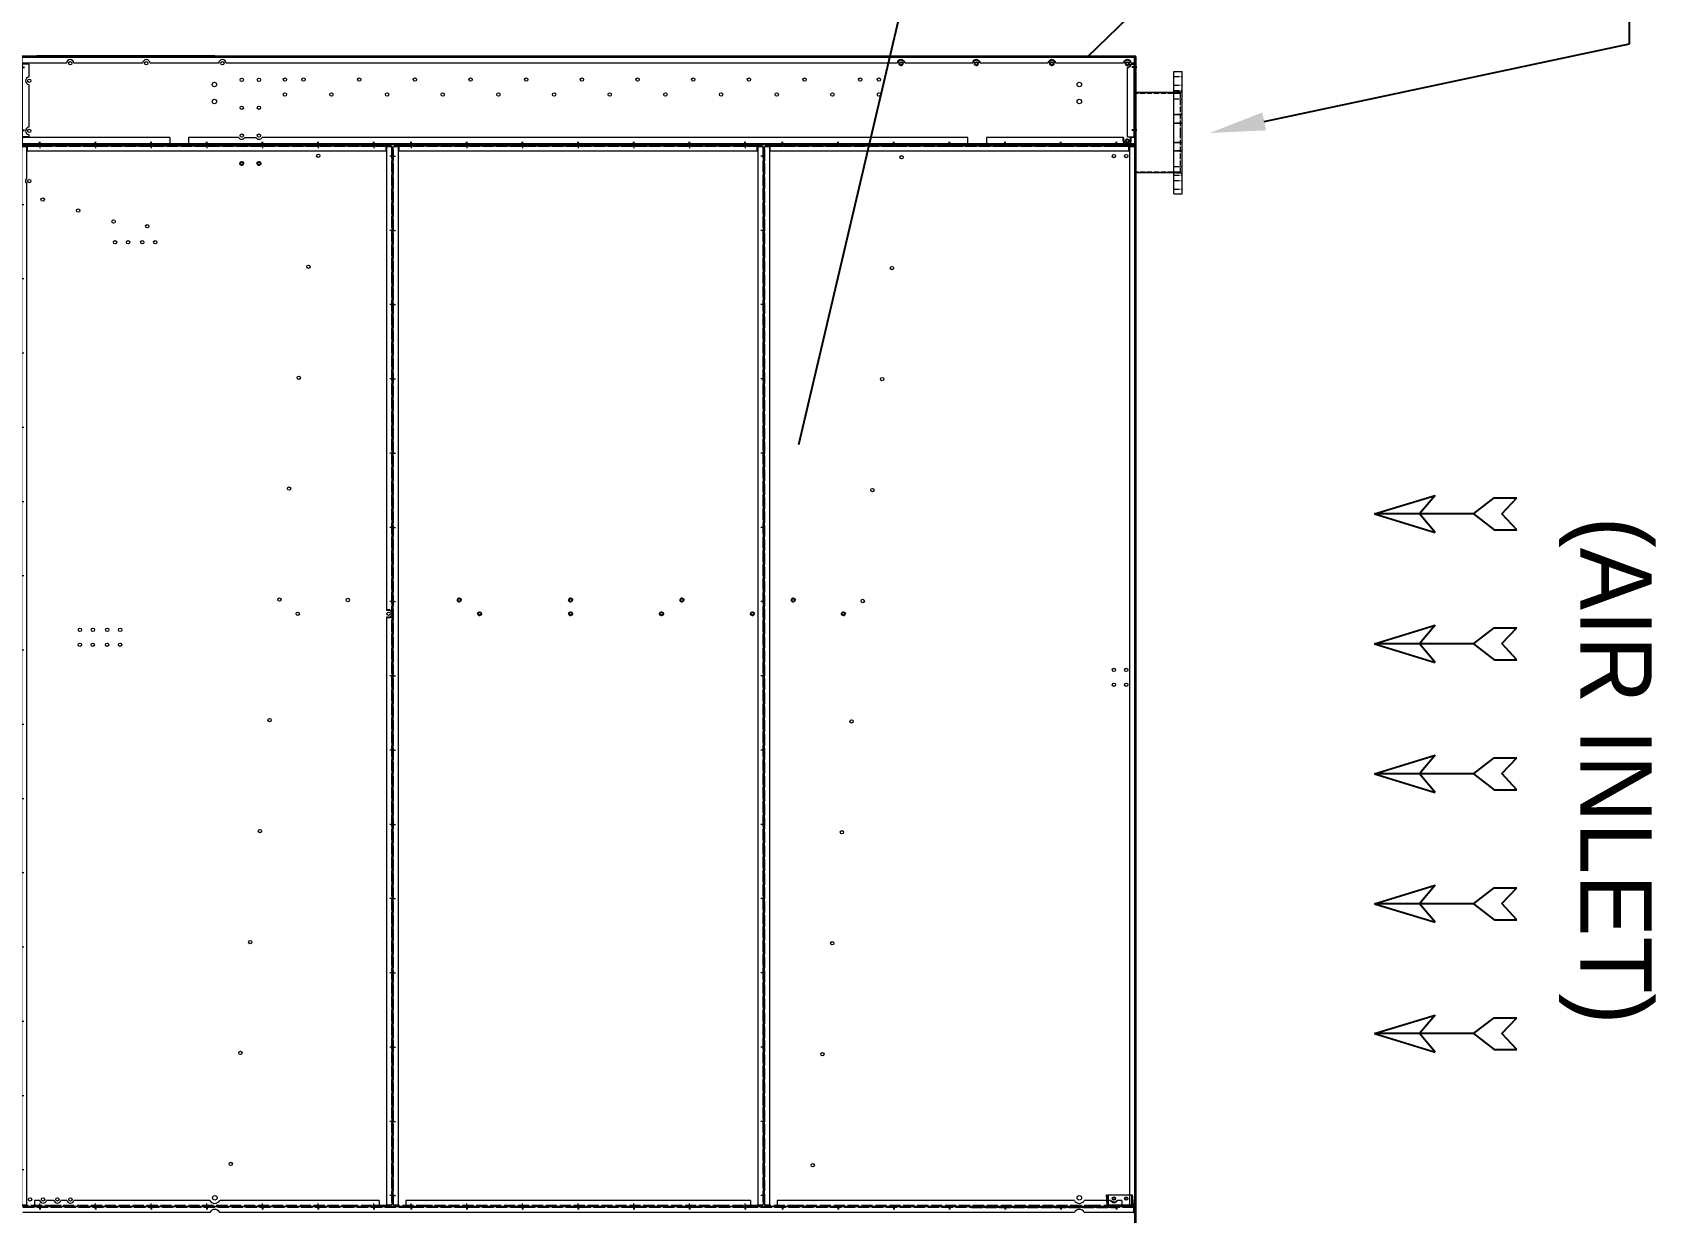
# Model space of a CAD drawing. Header units: millimetres. Extents: x 2913 to 35025, y 2470 to 25178.
# Drawn here: x 16732 to 21105, y 10762 to 13941 of the extents above; entities that cross this region are included whole.
import ezdxf
from ezdxf import colors
from ezdxf.entities.mleader import LeaderData, LeaderLine
from ezdxf.enums import TextEntityAlignment as Align
from ezdxf.math import Vec2, Vec3

# ---------------------------------------------------------------- set-up
doc = ezdxf.new("R2010")
doc.units = ezdxf.units.MM
doc.linetypes.add('DASHED', pattern=[15, 12, -3])
doc.layers.add('냉각탑_dim', color=1, linetype='Continuous')
doc.layers.add('냉각탑_text', color=3, linetype='Continuous')
doc.styles.get("Standard").update_dxf_attribs({"font": 'arial.ttf'})
doc.styles.add('돋움', font='Dotum.ttf')

# ---------------------------------------------------------------- blocks, each defined once
blk = doc.blocks.new('화살표 IN OUT')
at = {"layer": '냉각탑_dim'}
for p, q in [((-163.5, 50), (-121.5, 0)), ((0, 0), (-163.5, 50)), ((-322.7, 43), (-383.9, 43)), ((-343.1, 0.5), (-383.9, 43)), ((-383.9, -43), (-343.1, 0.5)), ((-266.4, 0), (-322.7, 43)), ((-266.4, 0), (-322.7, -43)), ((-266.4, 0), (0, 0)), ((-163.5, -50), (-121.5, 0)), ((0, 0), (-163.5, -50)), ((-322.7, -43), (-383.9, -43))]:
    blk.add_line(p, q, dxfattribs=at)
blk = doc.blocks.new('A$C579358C4')
at = {"color": 7, "lineweight": 13, "ltscale": 0.055146}
blk.add_line((2.3, 30.2), (0, 3.8), dxfattribs=at)
at = {"color": 7, "lineweight": 13, "ltscale": 0.035719}
blk.add_line((3.5, 20.7), (2, 3.6), dxfattribs=at)
at = {"color": 7, "lineweight": 13, "ltscale": 0.004167}
for p, q in [((4.3, 30), (2.3, 30.2)), ((72.6, 29.8), (70.6, 30))]:
    blk.add_line(p, q, dxfattribs=at)
at = {"color": 7, "lineweight": 13, "ltscale": 0.13159}
for p, q in [((66.7, 30), (3.5, 30)), ((66.7, 0), (3.5, 0))]:
    blk.add_line(p, q, dxfattribs=at)
at = {"color": 7, "lineweight": 13, "ltscale": 0.055208}
for p, q in [((3.5, 3.5), (3.5, 30)), ((66.7, 3.5), (66.7, 30)), ((66.7, 30), (66.7, 3.5))]:
    blk.add_line(p, q, dxfattribs=at)
at = {"color": 7, "linetype": 'DASHED', "lineweight": 13, "ltscale": 0.055208}
blk.add_line((3.5, 30), (3.5, 3.5), dxfattribs=at)
at = {"color": 7, "linetype": 'DASHED', "lineweight": 13, "ltscale": 0.001633}
blk.add_line((4.3, 30), (3.5, 30), dxfattribs=at)
at = {"color": 7, "linetype": 'DASHED', "lineweight": 13, "ltscale": 0.019427}
blk.add_line((4.3, 30), (3.5, 20.7), dxfattribs=at)
at = {"color": 7, "lineweight": 13, "ltscale": 0.007292}
for p, q in [((3.5, 3.5), (3.5, 0)), ((66.7, 3.5), (66.7, 0))]:
    blk.add_line(p, q, dxfattribs=at)
at = {"color": 7, "linetype": 'DASHED', "lineweight": 13, "ltscale": 0.003125}
blk.add_line((3.5, 2), (3.5, 3.5), dxfattribs=at)
at = {"color": 7, "linetype": 'DASHED', "lineweight": 13, "ltscale": 0.13159}
blk.add_line((3.5, 2), (66.7, 2), dxfattribs=at)
at = {"color": 7, "linetype": 'DASHED', "lineweight": 13, "ltscale": 0.004167}
for p, q in [((3.5, 0), (3.5, 2)), ((25, 0), (25, 2)), ((25, 0), (25, 2)), ((25, 0), (25, 2)), ((25, 0), (25, 2)), ((25, 0), (25, 2)), ((25, 0), (25, 2)), ((25, 0), (25, 2)), ((25, 0), (25, 2)), ((25, 0), (25, 2)), ((25, 0), (25, 2)), ((25, 0), (25, 2)), ((45, 0), (45, 2)), ((45, 0), (45, 2)), ((45, 0), (45, 2)), ((45, 0), (45, 2)), ((45, 0), (45, 2)), ((45, 0), (45, 2)), ((45, 0), (45, 2)), ((45, 0), (45, 2)), ((45, 0), (45, 2)), ((45, 0), (45, 2)), ((45, 0), (45, 2)), ((66.7, 0), (66.7, 2)), ((71.4, 16.7), (69.4, 16.8)), ((71.4, 16.7), (69.4, 16.8)), ((72, 22.6), (70, 22.8)), ((72, 22.6), (70, 22.8))]:
    blk.add_line(p, q, dxfattribs=at)
at = {"color": 7, "lineweight": 13, "ltscale": 0.129957}
blk.add_line((66.7, 30), (4.3, 30), dxfattribs=at)
at = {"color": 7, "lineweight": 13, "ltscale": 0.003125}
blk.add_line((66.7, 2), (66.7, 3.5), dxfattribs=at)
at = {"color": 7, "lineweight": 13, "ltscale": 0.000261465}
for p, q in [((66.8, 2), (66.7, 2)), ((66.7, 0), (66.8, 0))]:
    blk.add_line(p, q, dxfattribs=at)
at = {"color": 7, "lineweight": 13, "ltscale": 0.055693}
for p, q in [((70.6, 30), (68.3, 3.4)), ((72.6, 29.8), (70.3, 3.2))]:
    blk.add_line(p, q, dxfattribs=at)
at = {"color": 7, "lineweight": 13}
for centre in [(18.5, 20), (51.7, 20)]:
    blk.add_circle(centre, 3, dxfattribs=at)
for centre, radius, start, end in [((3.5, 3.5), 3.5, 175, 270), ((3.5, 3.5), 1.5, 175, 270), ((66.8, 3.5), 1.5, 270, 355), ((66.8, 3.5), 3.5, 270, 355)]:
    blk.add_arc(centre, radius, start, end, dxfattribs=at)
blk = doc.blocks.new('A$C66D76F0F')
at = {"color": 7, "lineweight": 13, "ltscale": 2.5}
for p, q in [((5, 2857.9), (8.1, 2857.9)), ((5, 2857.9), (5, 8.1)), ((8.1, 2861), (8.1, 2859.4)), ((21.6, 2861), (8.1, 2861)), ((8.1, 2859.4), (8.1, 2857.9)), ((8.1, 2859.4), (21.6, 2859.4)), ((20, 2857.9), (8.1, 2857.9)), ((20, 2774), (20, 2857.9)), ((21.6, 2861), (987.4, 2861)), ((21.6, 2861), (21.6, 2857.9)), ((21.6, 2846), (21.6, 2857.9)), ((987.4, 2846), (21.6, 2846)), ((1000.9, 2861), (987.4, 2861)), ((987.4, 2861), (987.4, 2857.9)), ((987.4, 2859.4), (1000.9, 2859.4)), ((987.4, 2846), (987.4, 2857.9)), ((989, 2857.9), (989, 1610.4)), ((1000.9, 2857.9), (989, 2857.9)), ((1000.9, 2861), (1000.9, 2859.4)), ((1000.9, 2859.4), (1000.9, 2857.9)), ((1004, 2857.9), (1000.9, 2857.9)), ((1004, 8.1), (1004, 2857.9)), ((20, 8.1), (20, 2758)), ((989, 1590.4), (989, 8.1)), ((5, 8.1), (8.1, 8.1)), ((8.1, 8.1), (20, 8.1)), ((8.1, 6.6), (8.1, 8.1)), ((8.1, 5), (8.1, 6.6)), ((21.6, 6.6), (8.1, 6.6)), ((8.1, 5), (21.6, 5)), ((21.6, 5), (98.3, 5)), ((53.9, 20), (40, 20)), ((40, 20), (40, 5)), ((92.3, 20), (73, 20)), ((105, 6.6), (98.3, 6.6)), ((105, 5), (98.3, 5)), ((111.7, 6.6), (105, 6.6)), ((111.7, 5), (105, 5)), ((127.3, 20), (111.4, 20)), ((111.7, 5), (897.3, 5)), ((512.7, 20), (146.4, 20)), ((969, 20), (539.3, 20)), ((904, 6.6), (897.3, 6.6)), ((904, 5), (897.3, 5)), ((910.7, 6.6), (904, 6.6)), ((910.7, 5), (904, 5)), ((910.7, 5), (987.4, 5)), ((969, 20), (969, 5)), ((1000.9, 6.6), (987.4, 6.6)), ((987.4, 5), (1000.9, 5)), ((989, 8.1), (1000.9, 8.1)), ((1000.9, 6.6), (1000.9, 8.1)), ((1004, 8.1), (1000.9, 8.1)), ((1000.9, 5), (1000.9, 6.6))]:
    blk.add_line(p, q, dxfattribs=at)
at = {"color": 7, "linetype": 'DASHED', "lineweight": 13, "ltscale": 2.5}
for p, q in [((6.6, 8.1), (6.6, 2857.9)), ((21.6, 2859.4), (987.4, 2859.4)), ((50, 2859.4), (50, 2861)), ((59, 2859.4), (59, 2861)), ((200, 2859.4), (200, 2861)), ((209, 2859.4), (209, 2861)), ((350, 2859.4), (350, 2861)), ((359, 2859.4), (359, 2861)), ((500, 2859.4), (500, 2861)), ((509, 2859.4), (509, 2861)), ((650, 2859.4), (650, 2861)), ((659, 2859.4), (659, 2861)), ((800, 2859.4), (800, 2861)), ((809, 2859.4), (809, 2861)), ((950, 2859.4), (950, 2861)), ((959, 2859.4), (959, 2861)), ((1002.4, 2857.9), (1002.4, 8.1)), ((1002.4, 2836), (1004, 2836)), ((1002.4, 2830), (1004, 2830)), ((1002.4, 2636), (1004, 2636)), ((1002.4, 2630), (1004, 2630)), ((5, 2507.5), (6.6, 2507.5)), ((5, 2498.5), (6.6, 2498.5)), ((1002.4, 2436), (1004, 2436)), ((1002.4, 2430), (1004, 2430)), ((5, 2307.5), (6.6, 2307.5)), ((5, 2298.5), (6.6, 2298.5)), ((1002.4, 2236), (1004, 2236)), ((1002.4, 2230), (1004, 2230)), ((5, 2107.5), (6.6, 2107.5)), ((5, 2098.5), (6.6, 2098.5)), ((1002.4, 2036), (1004, 2036)), ((1002.4, 2030), (1004, 2030)), ((5, 1907.5), (6.6, 1907.5)), ((5, 1898.5), (6.6, 1898.5)), ((1002.4, 1836), (1004, 1836)), ((1002.4, 1830), (1004, 1830)), ((5, 1707.5), (6.6, 1707.5)), ((5, 1698.5), (6.6, 1698.5)), ((1002.4, 1636), (1004, 1636)), ((1002.4, 1630), (1004, 1630)), ((5, 1507.5), (6.6, 1507.5)), ((5, 1498.5), (6.6, 1498.5)), ((1002.4, 1436), (1004, 1436)), ((1002.4, 1430), (1004, 1430)), ((5, 1307.5), (6.6, 1307.5)), ((5, 1298.5), (6.6, 1298.5)), ((1002.4, 1236), (1004, 1236)), ((1002.4, 1230), (1004, 1230)), ((5, 1107.5), (6.6, 1107.5)), ((5, 1098.5), (6.6, 1098.5)), ((1002.4, 1036), (1004, 1036)), ((1002.4, 1030), (1004, 1030)), ((5, 907.5), (6.6, 907.5)), ((5, 898.5), (6.6, 898.5)), ((1002.4, 836), (1004, 836)), ((1002.4, 830), (1004, 830)), ((5, 707.5), (6.6, 707.5)), ((5, 698.5), (6.6, 698.5)), ((1002.4, 636), (1004, 636)), ((1002.4, 630), (1004, 630)), ((5, 507.5), (6.6, 507.5)), ((5, 498.5), (6.6, 498.5)), ((1002.4, 436), (1004, 436)), ((1002.4, 430), (1004, 430)), ((5, 307.5), (6.6, 307.5)), ((5, 298.5), (6.6, 298.5)), ((1002.4, 236), (1004, 236)), ((1002.4, 230), (1004, 230)), ((5, 107.5), (6.6, 107.5)), ((5, 98.5), (6.6, 98.5)), ((98.3, 6.6), (21.6, 6.6)), ((50, 5), (50, 6.6)), ((59, 5), (59, 6.6)), ((897.3, 6.6), (111.7, 6.6)), ((200, 5), (200, 6.6)), ((209, 5), (209, 6.6)), ((350, 5), (350, 6.6)), ((359, 5), (359, 6.6)), ((500, 5), (500, 6.6)), ((509, 5), (509, 6.6)), ((650, 5), (650, 6.6)), ((659, 5), (659, 6.6)), ((800, 5), (800, 6.6)), ((809, 5), (809, 6.6)), ((987.4, 6.6), (910.7, 6.6)), ((950, 5), (950, 6.6)), ((959, 5), (959, 6.6)), ((1002.4, 36), (1004, 36)), ((1002.4, 30), (1004, 30))]:
    blk.add_line(p, q, dxfattribs=at)
at = {"color": 7, "lineweight": 5}
for p, q in [((54.5, 2866), (54.5, 2854.4)), ((204.5, 2866), (204.5, 2854.4)), ((354.5, 2866), (354.5, 2854.4)), ((504.5, 2866), (504.5, 2854.4)), ((654.5, 2866), (654.5, 2854.4)), ((804.5, 2866), (804.5, 2854.4)), ((954.5, 2866), (954.5, 2854.4)), ((1009, 2833), (997.4, 2833)), ((0, 2703), (11.6, 2703)), ((1009, 2633), (997.4, 2633)), ((0, 2503), (11.6, 2503)), ((1009, 2433), (997.4, 2433)), ((0, 2303), (11.6, 2303)), ((1009, 2233), (997.4, 2233)), ((0, 2103), (11.6, 2103)), ((1009, 2033), (997.4, 2033)), ((0, 1903), (11.6, 1903)), ((1009, 1833), (997.4, 1833)), ((0, 1703), (11.6, 1703)), ((1009, 1633), (997.4, 1633)), ((0, 1503), (11.6, 1503)), ((1009, 1433), (997.4, 1433)), ((0, 1303), (11.6, 1303)), ((1009, 1233), (997.4, 1233)), ((0, 1103), (11.6, 1103)), ((1009, 1033), (997.4, 1033)), ((0, 903), (11.6, 903)), ((1009, 833), (997.4, 833)), ((0, 703), (11.6, 703)), ((1009, 633), (997.4, 633)), ((0, 503), (11.6, 503)), ((1009, 433), (997.4, 433)), ((0, 303), (11.6, 303)), ((1009, 233), (997.4, 233)), ((0, 103), (11.6, 103)), ((54.5, 0), (54.5, 11.6)), ((204.5, 0), (204.5, 11.6)), ((354.5, 0), (354.5, 11.6)), ((504.5, 0), (504.5, 11.6)), ((654.5, 0), (654.5, 11.6)), ((804.5, 0), (804.5, 11.6)), ((954.5, 0), (954.5, 11.6)), ((1009, 33), (997.4, 33))]:
    blk.add_line(p, q, dxfattribs=at)
at = {"color": 7, "ltscale": 2.5}
for p, q in [((994.4, 1610.4), (989, 1610.4)), ((994.4, 1590.4), (989, 1590.4))]:
    blk.add_line(p, q, dxfattribs=at)
at = {"color": 7}
for centre in [(598.5, 2813.5), (645, 2813.5)]:
    blk.add_circle(centre, 4.5, dxfattribs=at)
at = {"color": 7, "lineweight": 13, "ltscale": 2.5}
for centre, radius in [((804.6, 2833.9), 4.5), ((778.4, 2535.1), 4.5), ((752.3, 2236.2), 4.5), ((726.1, 1937.4), 4.5), ((700, 1638.5), 4.5), ((884.4, 1637.4), 4.5), ((749.4, 1600.4), 4.5), ((994.4, 1600.4), 4.5), ((673.7, 1313.8), 4.5), ((647.5, 1015), 4.5), ((621.4, 716.1), 4.5), ((595.2, 417.3), 4.5), ((569.1, 118.4), 4.5), ((526, 27), 6), ((526, 27), 6)]:
    blk.add_circle(centre, radius, dxfattribs=at)
at = {"color": 7, "lineweight": 13}
for centre in [(26, 2766), (62.3, 2715.9), (157.9, 2686.4), (253.4, 2656.9), (344, 2644), (257.2, 2601), (292.2, 2601), (330.6, 2601), (365.6, 2601), (162.7, 1557), (197.7, 1557), (236.1, 1557), (271.1, 1557), (162.4, 1517), (197.4, 1517), (235.8, 1517), (270.8, 1517), (28.5, 23), (63.5, 23), (101.9, 23), (136.9, 23)]:
    blk.add_circle(centre, 4.5, dxfattribs=at)
at = {"color": 7, "lineweight": 13, "ltscale": 2.5}
for centre, radius, start, end in [((26, 2766), 10, 126.8725, 233.1275), ((526, 27), 15, 207.8181, 332.1819)]:
    blk.add_arc(centre, radius, start, end, dxfattribs=at)
at = {"color": 7, "ltscale": 2.5}
for centre, start, end in [((994.4, 1600.4), 16.262, 90), ((994.4, 1600.4), 270, 343.738), ((1013.6, 1600.4), 163.738, 196.262)]:
    blk.add_arc(centre, 10, start, end, dxfattribs=at)
at = {"color": 7, "lineweight": 5}
for centre in [(63.5, 23), (101.9, 23), (136.9, 23)]:
    blk.add_arc(centre, 10, 197.4609, 342.5391, dxfattribs=at)
blk = doc.blocks.new('A$C7131374D')
at = {"color": 7, "lineweight": 13, "ltscale": 2.5}
for p, q in [((0, 2852.9), (3.1, 2852.9)), ((0, 2852.9), (0, 3.1)), ((16.6, 2856), (3.1, 2856)), ((3.1, 2856), (3.1, 2854.4)), ((3.1, 2854.4), (16.6, 2854.4)), ((3.1, 2854.4), (3.1, 2852.9)), ((15, 2852.9), (3.1, 2852.9)), ((15, 3.1), (15, 2852.9)), ((16.6, 2856), (982.4, 2856)), ((16.6, 2856), (16.6, 2852.9)), ((16.6, 2841), (16.6, 2852.9)), ((995.9, 2856), (982.4, 2856)), ((982.4, 2856), (982.4, 2852.9)), ((982.4, 2854.4), (995.9, 2854.4)), ((982.4, 2841), (982.4, 2852.9)), ((984, 2852.9), (984, 3.1)), ((995.9, 2852.9), (984, 2852.9)), ((995.9, 2856), (995.9, 2854.4)), ((995.9, 2854.4), (995.9, 2852.9)), ((999, 2852.9), (995.9, 2852.9)), ((999, 3.1), (999, 2852.9)), ((982.4, 2841), (16.6, 2841)), ((0, 3.1), (3.1, 3.1)), ((3.1, 3.1), (15, 3.1)), ((3.1, 1.6), (3.1, 3.1)), ((3.1, 0), (3.1, 1.6)), ((16.6, 1.6), (3.1, 1.6)), ((3.1, 0), (16.6, 0)), ((16.6, 0), (93.3, 0)), ((835.7, 15), (35, 15)), ((35, 15), (35, 0)), ((100, 1.6), (93.3, 1.6)), ((100, 0), (93.3, 0)), ((106.7, 1.6), (100, 1.6)), ((106.7, 0), (100, 0)), ((106.7, 0), (892.3, 0)), ((933.4, 15), (862.3, 15)), ((899, 1.6), (892.3, 1.6)), ((899, 0), (892.3, 0)), ((905.7, 1.6), (899, 1.6)), ((905.7, 0), (899, 0)), ((905.7, 0), (982.4, 0)), ((964, 15), (950.7, 15)), ((964, 15), (964, 0)), ((995.9, 1.6), (982.4, 1.6)), ((982.4, 0), (995.9, 0)), ((984, 3.1), (995.9, 3.1)), ((999, 3.1), (995.9, 3.1)), ((995.9, 1.6), (995.9, 3.1)), ((995.9, 0), (995.9, 1.6))]:
    blk.add_line(p, q, dxfattribs=at)
at = {"color": 7, "linetype": 'DASHED', "lineweight": 13, "ltscale": 2.5}
for p, q in [((1.6, 3.1), (1.6, 2852.9)), ((16.6, 2854.4), (982.4, 2854.4)), ((45, 2854.4), (45, 2856)), ((54, 2854.4), (54, 2856)), ((195, 2854.4), (195, 2856)), ((204, 2854.4), (204, 2856)), ((345, 2854.4), (345, 2856)), ((354, 2854.4), (354, 2856)), ((495, 2854.4), (495, 2856)), ((504, 2854.4), (504, 2856)), ((645, 2854.4), (645, 2856)), ((654, 2854.4), (654, 2856)), ((795, 2854.4), (795, 2856)), ((804, 2854.4), (804, 2856)), ((945, 2854.4), (945, 2856)), ((954, 2854.4), (954, 2856)), ((997.4, 2852.9), (997.4, 3.1)), ((1.6, 2832.5), (0, 2832.5)), ((1.6, 2823.5), (0, 2823.5)), ((999, 2701), (997.4, 2701)), ((999, 2695), (997.4, 2695)), ((1.6, 2632.5), (0, 2632.5)), ((1.6, 2623.5), (0, 2623.5)), ((999, 2501), (997.4, 2501)), ((999, 2495), (997.4, 2495)), ((1.6, 2432.5), (0, 2432.5)), ((1.6, 2423.5), (0, 2423.5)), ((999, 2301), (997.4, 2301)), ((999, 2295), (997.4, 2295)), ((1.6, 2232.5), (0, 2232.5)), ((1.6, 2223.5), (0, 2223.5)), ((999, 2101), (997.4, 2101)), ((999, 2095), (997.4, 2095)), ((1.6, 2032.5), (0, 2032.5)), ((1.6, 2023.5), (0, 2023.5)), ((999, 1901), (997.4, 1901)), ((999, 1895), (997.4, 1895)), ((1.6, 1832.5), (0, 1832.5)), ((1.6, 1823.5), (0, 1823.5)), ((999, 1701), (997.4, 1701)), ((999, 1695), (997.4, 1695)), ((1.6, 1632.5), (0, 1632.5)), ((1.6, 1623.5), (0, 1623.5)), ((999, 1501), (997.4, 1501)), ((999, 1495), (997.4, 1495)), ((1.6, 1432.5), (0, 1432.5)), ((1.6, 1423.5), (0, 1423.5)), ((999, 1301), (997.4, 1301)), ((999, 1295), (997.4, 1295)), ((1.6, 1232.5), (0, 1232.5)), ((1.6, 1223.5), (0, 1223.5)), ((999, 1101), (997.4, 1101)), ((999, 1095), (997.4, 1095)), ((1.6, 1032.5), (0, 1032.5)), ((1.6, 1023.5), (0, 1023.5)), ((999, 901), (997.4, 901)), ((999, 895), (997.4, 895)), ((1.6, 832.5), (0, 832.5)), ((1.6, 823.5), (0, 823.5)), ((999, 701), (997.4, 701)), ((999, 695), (997.4, 695)), ((1.6, 632.5), (0, 632.5)), ((1.6, 623.5), (0, 623.5)), ((1.6, 432.5), (0, 432.5)), ((1.6, 423.5), (0, 423.5)), ((1.6, 232.5), (0, 232.5)), ((1.6, 223.5), (0, 223.5)), ((1.6, 32.5), (0, 32.5)), ((1.6, 23.5), (0, 23.5)), ((93.3, 1.6), (16.6, 1.6)), ((45, 0), (45, 1.6)), ((54, 0), (54, 1.6)), ((892.3, 1.6), (106.7, 1.6)), ((195, 0), (195, 1.6)), ((204, 0), (204, 1.6)), ((345, 0), (345, 1.6)), ((354, 0), (354, 1.6)), ((495, 0), (495, 1.6)), ((504, 0), (504, 1.6)), ((645, 0), (645, 1.6)), ((654, 0), (654, 1.6)), ((795, 0), (795, 1.6)), ((804, 0), (804, 1.6)), ((982.4, 1.6), (905.7, 1.6)), ((945, 0), (945, 1.6)), ((954, 0), (954, 1.6))]:
    blk.add_line(p, q, dxfattribs=at)
at = {"color": 7, "lineweight": 13, "ltscale": 2.5}
for centre, radius in [((370.2, 2825.1), 4.5), ((344, 2526.3), 4.5), ((317.9, 2227.4), 4.5), ((291.7, 1928.6), 4.5), ((265.6, 1629.7), 4.5), ((235.6, 1305.4), 4.5), ((209.4, 1006.6), 4.5), ((183.3, 707.7), 4.5), ((157.1, 408.9), 4.5), ((131, 110), 4.5), ((849, 22), 6)]:
    blk.add_circle(centre, radius, dxfattribs=at)
at = {"color": 7, "lineweight": 13}
for centre in [(942.3, 2828), (975.3, 2828), (942.1, 1444), (975.3, 1444), (942.3, 1404), (975.3, 1404), (942.1, 20), (975.3, 20)]:
    blk.add_circle(centre, 4.5, dxfattribs=at)
at = {"color": 7, "lineweight": 25, "ltscale": 1.25}
for centre in [(78.4, 1632.4), (213.4, 1595.4)]:
    blk.add_circle(centre, 4.5, dxfattribs=at)
at = {"color": 7, "lineweight": 13, "ltscale": 2.5}
blk.add_arc((849, 22), 15, 207.8181, 332.1819, dxfattribs=at)
at = {"color": 7}
blk.add_arc((942.1, 20), 10, 210.0024, 329.9976, dxfattribs=at)
blk = doc.blocks.new('A$C587D7C8B')
at = {"color": 7, "lineweight": 13, "ltscale": 0.001875}
for p, q in [((5, 242.1), (5, 243)), ((3005, 242.1), (3005, 243)), ((5, 7.9), (5, 7)), ((3005, 7.9), (3005, 7))]:
    blk.add_line(p, q, dxfattribs=at)
at = {"color": 7, "lineweight": 13, "ltscale": 0.003542}
for p, q in [((5, 243), (6.7, 243)), ((5, 242.1), (6.7, 242.1)), ((3005, 243), (3003.3, 243)), ((3005, 242.1), (3003.3, 242.1)), ((5, 7.9), (6.7, 7.9)), ((5, 7), (6.7, 7)), ((3005, 7.9), (3003.3, 7.9)), ((3005, 7), (3003.3, 7))]:
    blk.add_line(p, q, dxfattribs=at)
at = {"color": 7, "lineweight": 13, "ltscale": 0.039792}
for p, q in [((5, 223), (5, 242.1)), ((3005, 242.1), (3005, 223)), ((5, 7.9), (5, 27)), ((3005, 27), (3005, 7.9))]:
    blk.add_line(p, q, dxfattribs=at)
at = {"color": 7, "lineweight": 13, "ltscale": 0.408333}
for p, q in [((5, 27), (5, 223)), ((8.4, 27), (8.4, 223)), ((3001.6, 223), (3001.6, 27)), ((3005, 223), (3005, 27))]:
    blk.add_line(p, q, dxfattribs=at)
at = {"color": 7, "lineweight": 13, "ltscale": 0.004167}
for p, q in [((5, 223), (7, 223)), ((7, 225), (7, 223)), ((8.4, 223), (8.4, 225)), ((3001.6, 225), (3001.6, 223)), ((3003, 223), (3003, 225)), ((3005, 223), (3003, 223)), ((7, 27), (7, 25)), ((8.4, 25), (8.4, 27)), ((3001.6, 27), (3001.6, 25)), ((3003, 25), (3003, 27))]:
    blk.add_line(p, q, dxfattribs=at)
at = {"color": 7, "lineweight": 13, "ltscale": 0.007083}
for p, q in [((8.4, 223), (5, 223)), ((6.7, 245), (6.7, 241.6)), ((3001.6, 223), (3005, 223)), ((3003.3, 245), (3003.3, 241.6)), ((8.4, 27), (5, 27)), ((6.7, 5), (6.7, 8.4)), ((3001.6, 27), (3005, 27)), ((3003.3, 5), (3003.3, 8.4))]:
    blk.add_line(p, q, dxfattribs=at)
at = {"color": 7, "lineweight": 13}
for p, q in [((6.7, 245), (3003.3, 245)), ((6.7, 241.6), (3003.3, 241.6)), ((526.4, 245), (46.6, 245)), ((2365, 225), (556.5, 225)), ((2568, 225), (2384.9, 225)), ((2771, 225), (2587.9, 225)), ((2974, 225), (2790.9, 225)), ((3003.3, 225), (2993.9, 225)), ((405, 25), (6.7, 25)), ((405, 8.4), (6.7, 8.4)), ((3003.3, 5), (6.7, 5)), ((2555, 8.4), (455, 8.4)), ((2555, 25), (653.4, 25)), ((2974, 25), (2605, 25)), ((3003.3, 8.4), (2605, 8.4)), ((3003.3, 25), (2994, 25))]:
    blk.add_line(p, q, dxfattribs=at)
at = {"color": 7, "lineweight": 13, "ltscale": 0.034583}
for p, q in [((6.7, 225), (6.7, 241.6)), ((3003.3, 225), (3003.3, 241.6)), ((6.7, 25), (6.7, 8.4)), ((25, 27), (8.4, 27)), ((405, 25), (405, 8.4)), ((455, 25), (455, 8.4)), ((2555, 8.4), (2555, 25)), ((2605, 25), (2605, 8.4)), ((2985, 27), (3001.6, 27)), ((3003.3, 25), (3003.3, 8.4))]:
    blk.add_line(p, q, dxfattribs=at)
at = {"color": 7, "lineweight": 13, "ltscale": 0.229167}
for p, q in [((126.5, 225), (6.7, 225)), ((331.5, 225), (146.5, 225)), ((536.5, 225), (351.5, 225))]:
    blk.add_line(p, q, dxfattribs=at)
at = {"color": 7, "lineweight": 13, "ltscale": 0.017296}
blk.add_line((25, 223), (8.4, 223), dxfattribs=at)
at = {"color": 7, "lineweight": 13, "ltscale": 0.05659}
blk.add_line((25, 223), (25, 187.9), dxfattribs=at)
at = {"color": 7, "lineweight": 13, "ltscale": 0.002667}
blk.add_line((526.4, 245), (528, 245), dxfattribs=at)
at = {"color": 7, "lineweight": 13, "ltscale": 0.061667}
blk.add_line((528, 245), (565, 245), dxfattribs=at)
at = {"color": 7, "lineweight": 13, "ltscale": 0.025629}
blk.add_line((2993.9, 223), (3001.6, 223), dxfattribs=at)
at = {"color": 7}
for p, q in [((0, 215), (13.4, 215)), ((3010, 215), (2996.6, 215)), ((0, 45), (13.4, 45)), ((3010, 45), (2996.6, 45)), ((54.5, 0), (54.5, 13.4)), ((204.5, 0), (204.5, 13.4)), ((354.5, 0), (354.5, 13.4)), ((504.5, 0), (504.5, 13.4)), ((654.5, 0), (654.5, 13.4)), ((804.5, 0), (804.5, 13.4)), ((954.5, 0), (954.5, 13.4)), ((1055, 0), (1055, 13.4)), ((1205, 0), (1205, 13.4)), ((1355, 0), (1355, 13.4)), ((1505, 0), (1505, 13.4)), ((1655, 0), (1655, 13.4)), ((1805, 0), (1805, 13.4)), ((1955, 0), (1955, 13.4)), ((2055.5, 0), (2055.5, 13.4)), ((2205.5, 0), (2205.5, 13.4)), ((2355.5, 0), (2355.5, 13.4)), ((2505.5, 0), (2505.5, 13.4)), ((2655.5, 0), (2655.5, 13.4)), ((2805.5, 0), (2805.5, 13.4)), ((2955.5, 0), (2955.5, 13.4)), ((2974, 16), (2974, 25)), ((2994, 16), (2994, 25))]:
    blk.add_line(p, q, dxfattribs=at)
at = {"color": 7, "lineweight": 13, "ltscale": 0.395101}
blk.add_line((2985, 27), (2985, 214), dxfattribs=at)
at = {"color": 7, "lineweight": 13, "ltscale": 0.239792}
blk.add_line((25, 168), (25, 52.9), dxfattribs=at)
at = {"color": 7, "lineweight": 13, "ltscale": 0.000640793}
for p, q in [((5, 27), (5.3, 27)), ((3005, 27), (3004.7, 27))]:
    blk.add_line(p, q, dxfattribs=at)
at = {"color": 7, "lineweight": 13, "ltscale": 0.012604}
blk.add_line((25, 33), (25, 27), dxfattribs=at)
at = {"color": 7, "lineweight": 13, "ltscale": 0.104167}
for p, q in [((405, 8.4), (455, 8.4)), ((455, 8.4), (405, 8.4)), ((2555, 8.4), (2605, 8.4)), ((2605, 8.4), (2555, 8.4))]:
    blk.add_line(p, q, dxfattribs=at)
at = {"color": 7, "lineweight": 13, "ltscale": 0.281559}
blk.add_line((590.1, 25), (455, 25), dxfattribs=at)
at = {"color": 7, "lineweight": 13, "ltscale": 0.062076}
blk.add_line((606.9, 25), (636.6, 25), dxfattribs=at)
at = {"color": 7, "lineweight": 13}
for centre in [(136.5, 225), (341.5, 225), (546.5, 225), (26, 178), (598.5, 180.5), (645, 180.5), (715, 181), (765, 181), (915, 181), (1065, 181), (1215, 181), (1365, 181), (1515, 181), (1665, 181), (1815, 181), (1965, 181), (2115, 181), (2265, 181), (2315, 181), (715, 141), (840, 141), (990, 141), (1140, 141), (1290, 141), (1440, 141), (1590, 141), (1740, 141), (1890, 141), (2040, 141), (2190, 141), (2315, 141), (598.5, 105.5), (645, 105.5), (26, 43), (598.5, 30.5), (645, 30.5)]:
    blk.add_circle(centre, 4.5, dxfattribs=at)
at = {"color": 7}
for centre in [(2375, 224), (2578, 224), (2781, 224), (2984, 224), (2984, 16)]:
    blk.add_circle(centre, 4.5, dxfattribs=at)
at = {"color": 7, "lineweight": 13, "ltscale": 2.5}
for centre in [(525, 168), (2855, 168), (525, 122), (2855, 122)]:
    blk.add_circle(centre, 6, dxfattribs=at)
at = {"color": 7, "lineweight": 13}
for centre, start, end in [((136.5, 225), 0, 180), ((341.5, 225), 0, 180), ((546.5, 225), 0, 180), ((26, 178), 95.7392, 264.2608), ((26, 43), 95.7392, 264.2608), ((598.5, 30.5), 213.3652, 326.6348), ((645, 30.5), 213.3652, 326.6348)]:
    blk.add_arc(centre, 10, start, end, dxfattribs=at)
at = {"color": 7}
for centre, start, end in [((2375, 224), 5.7392, 174.2608), ((2578, 224), 5.7392, 174.2608), ((2781, 224), 5.7392, 174.2608), ((2984, 224), 5.7392, 174.2608), ((2984, 224), 275.7392, 354.2608), ((2984, 16), 180, 0)]:
    blk.add_arc(centre, 10, start, end, dxfattribs=at)
blk = doc.blocks.new('CT1')
at = {"ltscale": 500}
for p, q in [((878483.9, 215860.4), (878485.9, 215860.4)), ((878485.6, 215858.4), (878485.6, 215860.4))]:
    blk.add_line(p, q, dxfattribs=at)
for p, q in [((878485.6, 215860.4), (878485.6, 212260.4)), ((878487.2, 215858.8), (878487.2, 215820)), ((878487.2, 215818.4), (878487.2, 212340.4))]:
    blk.add_line(p, q)
at = {"color": 7, "lineweight": 13, "ltscale": 2.5}
for p, q in [((876486.6, 215615.3), (876489.7, 215615.3)), ((876486.6, 215615.3), (876486.6, 212765.5)), ((876489.7, 215618.4), (876489.7, 215616.8)), ((876503.2, 215618.4), (876489.7, 215618.4)), ((876489.7, 215616.8), (876503.2, 215616.8)), ((876489.7, 215616.8), (876489.7, 215615.3)), ((876501.6, 215615.3), (876489.7, 215615.3)), ((876501.6, 212765.5), (876501.6, 215615.3)), ((876502.7, 215618.4), (877468.5, 215618.4)), ((876503.2, 215618.4), (876503.2, 215615.3)), ((876503.2, 215603.4), (876503.2, 215615.3)), ((877468, 215618.4), (877468, 215615.3)), ((877481.5, 215618.4), (877468, 215618.4)), ((877468, 215616.8), (877481.5, 215616.8)), ((877468, 215603.4), (877468, 215615.3)), ((877469.6, 215615.3), (877469.6, 212765.5)), ((877481.5, 215615.3), (877469.6, 215615.3)), ((877481.5, 215618.4), (877481.5, 215616.8)), ((877481.5, 215616.8), (877481.5, 215615.3)), ((877484.6, 215615.3), (877481.5, 215615.3)), ((877484.6, 212765.5), (877484.6, 215615.3)), ((877468, 215603.4), (876503.2, 215603.4)), ((877449.6, 212777.4), (876521.6, 212777.4)), ((876521.6, 212777.4), (876521.6, 212762.4)), ((877449.6, 212777.4), (877449.6, 212762.4)), ((878482.1, 212760.4), (875489.1, 212760.4)), ((875993.3, 212745.4), (875489.1, 212745.4)), ((878322.3, 212745.4), (876019.9, 212745.4)), ((876486.6, 212765.5), (876489.7, 212765.5)), ((876489.7, 212764), (876489.7, 212765.5)), ((876489.7, 212765.5), (876501.6, 212765.5)), ((876503.2, 212764), (876489.7, 212764)), ((876489.7, 212762.4), (876489.7, 212764)), ((876489.7, 212762.4), (876503.2, 212762.4)), ((876502.7, 212762.4), (876579.4, 212762.4)), ((876586.1, 212764), (876579.4, 212764)), ((876586.1, 212762.4), (876579.4, 212762.4)), ((876592.8, 212764), (876586.1, 212764)), ((876592.8, 212762.4), (876586.1, 212762.4)), ((876592.8, 212762.4), (877378.4, 212762.4)), ((877385.1, 212764), (877378.4, 212764)), ((877385.1, 212762.4), (877378.4, 212762.4)), ((877391.8, 212764), (877385.1, 212764)), ((877391.8, 212762.4), (877385.1, 212762.4)), ((877391.8, 212762.4), (877468.5, 212762.4)), ((877482, 212764), (877468.5, 212764)), ((877468.5, 212762.4), (877482, 212762.4)), ((877469.6, 212765.5), (877482, 212765.5)), ((877484.6, 212765.5), (877482, 212765.5)), ((877482, 212764), (877482, 212765.5)), ((877482, 212762.4), (877482, 212764)), ((878045.1, 212760.4), (878438.1, 212760.4)), ((878482.1, 212745.4), (878348.9, 212745.4)), ((878482.1, 212760.4), (878482.1, 212756.9)), ((878482.1, 212745.4), (878482.1, 212756.9)), ((878483.6, 212756.9), (878482.1, 212756.9)), ((878483.6, 212743.4), (878483.6, 212756.9)), ((878485.6, 212756.9), (878483.6, 212756.9)), ((878485.6, 212756.9), (878485.6, 212743.4))]:
    blk.add_line(p, q, dxfattribs=at)
at = {"color": 7, "linetype": 'DASHED', "lineweight": 13, "ltscale": 2.5}
for p, q in [((876488.2, 212765.5), (876488.2, 215615.3)), ((876502.7, 215616.8), (877468.5, 215616.8)), ((877483, 215615.3), (877483, 212765.5)), ((876488.2, 212994.9), (876486.6, 212994.9)), ((876488.2, 212985.9), (876486.6, 212985.9)), ((878482.1, 212758.4), (875489.1, 212758.4)), ((875532.1, 212758.4), (875532.1, 212760.4)), ((875538.1, 212758.4), (875538.1, 212760.4)), ((875682.1, 212758.4), (875682.1, 212760.4)), ((875688.1, 212758.4), (875688.1, 212760.4)), ((875832.1, 212758.4), (875832.1, 212760.4)), ((875838.1, 212758.4), (875838.1, 212760.4)), ((875982.1, 212758.4), (875982.1, 212760.4)), ((875988.1, 212758.4), (875988.1, 212760.4)), ((876132.1, 212758.4), (876132.1, 212760.4)), ((876138.1, 212758.4), (876138.1, 212760.4)), ((876282.1, 212758.4), (876282.1, 212760.4)), ((876288.1, 212758.4), (876288.1, 212760.4)), ((876432.1, 212758.4), (876432.1, 212760.4)), ((876438.1, 212758.4), (876438.1, 212760.4)), ((876579.4, 212764), (876502.7, 212764)), ((876532.6, 212758.4), (876532.6, 212760.4)), ((876538.6, 212758.4), (876538.6, 212760.4)), ((877378.4, 212764), (876592.8, 212764)), ((876682.6, 212758.4), (876682.6, 212760.4)), ((876688.6, 212758.4), (876688.6, 212760.4)), ((876832.6, 212758.4), (876832.6, 212760.4)), ((876838.6, 212758.4), (876838.6, 212760.4)), ((876982.6, 212758.4), (876982.6, 212760.4)), ((876988.6, 212758.4), (876988.6, 212760.4)), ((877132.6, 212758.4), (877132.6, 212760.4)), ((877138.6, 212758.4), (877138.6, 212760.4)), ((877282.6, 212758.4), (877282.6, 212760.4)), ((877288.6, 212758.4), (877288.6, 212760.4)), ((877468.5, 212764), (877391.8, 212764)), ((877432.6, 212758.4), (877432.6, 212760.4)), ((877438.6, 212758.4), (877438.6, 212760.4)), ((877533.1, 212758.4), (877533.1, 212760.4)), ((877539.1, 212758.4), (877539.1, 212760.4)), ((877683.1, 212758.4), (877683.1, 212760.4)), ((877689.1, 212758.4), (877689.1, 212760.4)), ((877833.1, 212758.4), (877833.1, 212760.4)), ((877839.1, 212758.4), (877839.1, 212760.4)), ((877983.1, 212758.4), (877983.1, 212760.4)), ((877989.1, 212758.4), (877989.1, 212760.4)), ((878045.1, 212758.4), (878438.1, 212758.4))]:
    blk.add_line(p, q, dxfattribs=at)
at = {"color": 7, "lineweight": 5}
for p, q in [((876535.6, 215623.4), (876535.6, 215611.8)), ((876685.6, 215623.4), (876685.6, 215611.8)), ((876835.6, 215623.4), (876835.6, 215611.8)), ((876985.6, 215623.4), (876985.6, 215611.8)), ((877135.6, 215623.4), (877135.6, 215611.8)), ((877285.6, 215623.4), (877285.6, 215611.8)), ((877435.6, 215623.4), (877435.6, 215611.8)), ((876481.6, 215590.4), (876493.2, 215590.4)), ((877489.6, 215590.4), (877478, 215590.4)), ((876481.6, 215390.4), (876493.2, 215390.4)), ((877489.6, 215390.4), (877478, 215390.4)), ((876481.6, 215190.4), (876493.2, 215190.4)), ((877489.6, 215190.4), (877478, 215190.4)), ((876481.6, 214990.4), (876493.2, 214990.4)), ((877489.6, 214990.4), (877478, 214990.4)), ((876481.6, 214790.4), (876493.2, 214790.4)), ((877489.6, 214790.4), (877478, 214790.4)), ((876481.6, 214590.4), (876493.2, 214590.4)), ((877489.6, 214590.4), (877478, 214590.4)), ((876481.6, 214390.4), (876493.2, 214390.4)), ((877489.6, 214390.4), (877478, 214390.4)), ((876481.6, 214190.4), (876493.2, 214190.4)), ((877489.6, 214190.4), (877478, 214190.4)), ((876481.6, 213990.4), (876493.2, 213990.4)), ((877489.6, 213990.4), (877478, 213990.4)), ((876481.6, 213790.4), (876493.2, 213790.4)), ((877489.6, 213790.4), (877478, 213790.4)), ((876481.6, 213590.4), (876493.2, 213590.4)), ((877489.6, 213590.4), (877478, 213590.4)), ((876481.6, 213390.4), (876493.2, 213390.4)), ((877489.6, 213390.4), (877478, 213390.4)), ((876481.6, 213190.4), (876493.2, 213190.4)), ((877489.6, 213190.4), (877478, 213190.4)), ((876481.6, 212990.4), (876493.2, 212990.4)), ((877489.6, 212990.4), (877478, 212990.4)), ((876481.6, 212790.4), (876493.2, 212790.4)), ((877489.6, 212790.4), (877478, 212790.4)), ((876535.6, 212757.4), (876535.6, 212769)), ((876685.6, 212757.4), (876685.6, 212769)), ((876835.6, 212757.4), (876835.6, 212769)), ((876985.6, 212757.4), (876985.6, 212769)), ((877135.6, 212757.4), (877135.6, 212769)), ((877285.6, 212757.4), (877285.6, 212769)), ((877435.6, 212757.4), (877435.6, 212769))]:
    blk.add_line(p, q, dxfattribs=at)
at = {"color": 7}
for p, q in [((875535.1, 212765.4), (875535.1, 212753.4)), ((875685.1, 212765.4), (875685.1, 212753.4)), ((875835.1, 212765.4), (875835.1, 212753.4)), ((875985.1, 212765.4), (875985.1, 212753.4)), ((876135.1, 212765.4), (876135.1, 212753.4)), ((876285.1, 212765.4), (876285.1, 212753.4)), ((876435.1, 212765.4), (876435.1, 212753.4)), ((876535.6, 212765.4), (876535.6, 212753.4)), ((876685.6, 212765.4), (876685.6, 212753.4)), ((876835.6, 212765.4), (876835.6, 212753.4)), ((876985.6, 212765.4), (876985.6, 212753.4)), ((877135.6, 212765.4), (877135.6, 212753.4)), ((877285.6, 212765.4), (877285.6, 212753.4)), ((877435.6, 212765.4), (877435.6, 212753.4)), ((877536.1, 212765.4), (877536.1, 212753.4)), ((877686.1, 212765.4), (877686.1, 212753.4)), ((877836.1, 212765.4), (877836.1, 212753.4)), ((877986.1, 212765.4), (877986.1, 212753.4)), ((878136.1, 212765.4), (878136.1, 212753.4)), ((878286.1, 212765.4), (878286.1, 212753.4)), ((878436.1, 212765.4), (878436.1, 212753.4))]:
    blk.add_line(p, q, dxfattribs=at)
at = {"color": 7, "ltscale": 2.5}
for centre in [(876665, 214394.8), (876965, 214394.8), (877265, 214394.8), (876720, 214357.8), (876965, 214357.8), (877210, 214357.8), (877455, 214357.8)]:
    blk.add_circle(centre, 4.5, dxfattribs=at)
at = {"color": 7, "lineweight": 13, "ltscale": 2.5}
for centre in [(876006.6, 212738.4), (878335.6, 212738.4)]:
    blk.add_arc(centre, 15, 27.8181, 152.1819, dxfattribs=at)
at = {"color": 7}
for name, p in [('A$C587D7C8B', (875480.6, 215615.4)), ('A$C66D76F0F', (875480.6, 212757.4)), ('A$C7131374D', (877486.6, 212762.4))]:
    blk.add_blockref(name, p, dxfattribs=at)
at = {"color": 7, "lineweight": 5, "xscale": -1}
blk.add_blockref('A$C579358C4', (878480.4, 212762.4), dxfattribs=at)
blk = doc.blocks.new('1')
at = {"color": 7, "lineweight": 13, "ltscale": 1.25}
for p, q in [((19807.3, 13835.9), (19829.3, 13835.9)), ((19807.3, 13505.9), (19807.3, 13835.9)), ((19829.3, 13505.9), (19829.3, 13835.9)), ((19807.3, 13779), (19704.3, 13779)), ((19807.3, 13562.7), (19704.3, 13562.7)), ((19807.3, 13505.9), (19829.3, 13505.9))]:
    blk.add_line(p, q, dxfattribs=at)
at = {"color": 7, "linetype": 'DASHED', "lineweight": 13, "ltscale": 1.25}
for p, q in [((19807.3, 13822.4), (19829.3, 13822.4)), ((19807.3, 13822.4), (19829.3, 13822.4)), ((19824.3, 13777), (19704.3, 13777)), ((19807.3, 13799.4), (19829.3, 13799.4)), ((19807.3, 13799.4), (19829.3, 13799.4)), ((19807.3, 13784.9), (19829.3, 13784.9)), ((19807.3, 13784.9), (19829.3, 13784.9)), ((19829.3, 13779.9), (19807.3, 13779.9)), ((19824.3, 13779), (19807.3, 13779)), ((19824.3, 13779), (19824.3, 13670.9)), ((19807.3, 13761.9), (19829.3, 13761.9)), ((19807.3, 13761.9), (19829.3, 13761.9)), ((19829.3, 13719.9), (19807.3, 13719.9)), ((19807.3, 13719.9), (19829.3, 13719.9)), ((19829.3, 13696.9), (19807.3, 13696.9)), ((19807.3, 13696.9), (19829.3, 13696.9)), ((19829.3, 13644.9), (19807.3, 13644.9)), ((19807.3, 13644.9), (19829.3, 13644.9)), ((19824.3, 13670.9), (19824.3, 13562.7)), ((19829.3, 13621.9), (19807.3, 13621.9)), ((19807.3, 13621.9), (19829.3, 13621.9)), ((19824.3, 13564.7), (19704.3, 13564.7)), ((19807.3, 13579.9), (19829.3, 13579.9)), ((19807.3, 13579.9), (19829.3, 13579.9)), ((19824.3, 13562.7), (19807.3, 13562.7)), ((19829.3, 13561.9), (19807.3, 13561.9)), ((19807.3, 13556.9), (19829.3, 13556.9)), ((19807.3, 13556.9), (19829.3, 13556.9)), ((19807.3, 13542.3), (19829.3, 13542.3)), ((19807.3, 13542.3), (19829.3, 13542.3)), ((19807.3, 13519.3), (19829.3, 13519.3)), ((19807.3, 13519.3), (19829.3, 13519.3))]:
    blk.add_line(p, q, dxfattribs=at)
at = {"lineweight": 5}
blk.add_blockref('CT1', (-858783, -201982.5), dxfattribs=at)

msp = doc.modelspace()

# ---------------------------------------------------------------- linework, layer by layer
at = {"layer": '냉각탑_dim', "linetype": 'ByBlock', "lineweight": -2, "elevation": 0}
for points in [[(19575.1, 13875.1), (20294.4, 14572)], [(18797.2, 12831.1), (19199.7, 14543.4)]]:
    msp.add_lwpolyline(points, dxfattribs=at)

# ---------------------------------------------------------------- block references
msp.add_blockref('1', (0, 0))
at = {"layer": '냉각탑_dim', "xscale": -1}
for p in [(20347.8, 12644.2), (20347.8, 12294.2), (20347.8, 11944.2), (20347.8, 11594.2), (20347.8, 11244.2)]:
    msp.add_blockref('화살표 IN OUT', p, dxfattribs=at)

# ---------------------------------------------------------------- texts
at = {"layer": '냉각탑_text', "style": '돋움'}
msp.add_text('(AIR INLET)', height=192, rotation=270, dxfattribs=at).set_placement((20998.8, 11952.8), align=Align.MIDDLE_CENTER)

# ---------------------------------------------------------------- leaders
at = {"layer": '냉각탑_dim'}
ml = msp.add_multileader_mtext('Standard', dxfattribs=at)
ml.set_content('')
ml.set_leader_properties(color=256)
ml.build(insert=Vec2(0, 0))
ml.multileader.update_dxf_attribs({"text_right_attachment_type": 6, "dogleg_length": 5, "arrow_head_size": 150, "scale": 30})
ctx = ml.context
ctx.base_point, ctx.scale, ctx.char_height, ctx.arrow_head_size, ctx.landing_gap_size, ctx.plane_origin, ctx.plane_x_axis, ctx.plane_y_axis = Vec3(21035, 14060), 30, 5.4, 150, 2.7, Vec3(20178, 13215), Vec3(0, 1), Vec3(-1, 0)
ctx.right_attachment = 6
notes = []
notes.append((ctx, [(0, (1, 1, 0), (21035, 13910), (0, 1), 150, [(0, [(19904.1, 13670.3)], 0, [])])]))
ctx.mtext, ml.multileader.dxf.content_type = None, 0
for ctx, leaders in notes:
    for number, flags, end, landing, length, lines in leaders:
        leader = LeaderData()
        leader.index, (leader.has_last_leader_line, leader.has_dogleg_vector, leader.attachment_direction) = number, flags
        leader.last_leader_point, leader.dogleg_vector, leader.dogleg_length = Vec3(end), Vec3(landing), length
        for number, points, colour, breaks in lines:
            line = LeaderLine()
            line.index, line.vertices, line.color, line.breaks = number, Vec3.list(points), colors.encode_raw_color(colour), breaks
            leader.lines.append(line)
        ctx.leaders.append(leader)

doc.saveas('drawing.dxf')
